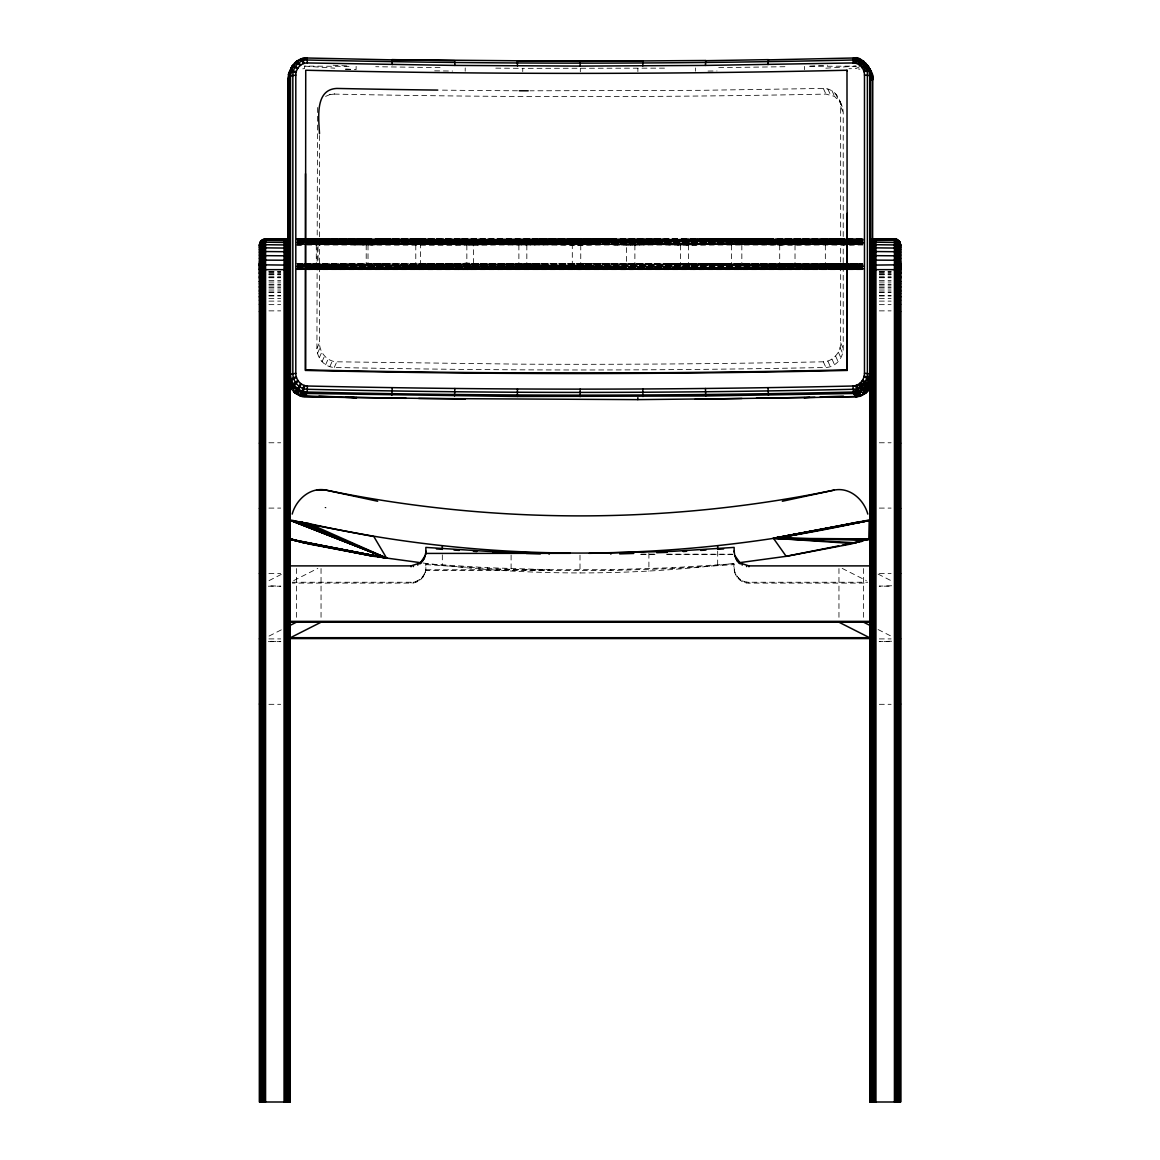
<?xml version="1.0" encoding="UTF-8"?>
<svg xmlns="http://www.w3.org/2000/svg" width="1160" height="1160" viewBox="0 0 1160 1160"><rect width="100%" height="100%" fill="white"/><g stroke="black" fill="none" stroke-linecap="round" stroke-linejoin="round"><path stroke-width="0.75" stroke-dasharray="5 3.75" d="M522.74 71.615L522.754 68.338L664.839 68.15M297.308 264.611L862.837 264.567L785.712 264.031L784.276 267.858L780.883 269.656L298.12 263.973M465.189 71.209L465.233 67.933M349.029 66.352L304.587 66.106L304.543 68.585L301.281 69.005M356.149 66.381L356.076 69.658L345.433 68.933M863.562 268.859L466.842 263.494L308.111 263.9L318.043 263.494L318.043 244.992C314.215 246.601 314.302 237.988 317.637 238.829M835.084 263.494L862.866 263.943L825.34 263.494L388.136 269.584L386.787 264.06L366.212 263.494L366.212 244.992L386.787 244.485L388.296 238.844L296.525 239.105M845.045 267.626L580.754 263.494L542.329 264.045L541.445 267.858L539.472 269.656L306.762 267.38M303.369 242.179L473.599 244.992L473.599 263.494C460.23 262.551 462.42 262.537 458.461 269.656L297.844 268.293M425.865 567.457C426.401 575.65 419.34 583.291 411.06 583.103L292.349 583.103M306.733 268.873L418.572 269.656L420.471 264.045L380.726 264.045L379.334 269.656L297.714 269.192L690.925 263.494L779.708 263.494L799.095 264.06L800.313 267.423L803.691 269.584L845.06 269.54L380.726 264.045L298.12 264.045M739.717 269.656L744.415 268.366L746.271 263.494L862.721 265.118L862.33 266.22L688.547 263.494L665.622 264.001L664.39 267.858L661.678 269.656M848.685 267.786L692.578 269.584L689.794 267.423L688.75 264.06L626.559 263.494L626.559 244.992L651.035 244.485L652.283 240.642L655.038 238.844M850.541 264.06L862.793 264.06L824.63 264.001L823.049 267.858L819.453 269.656L303.514 264.045M862.852 244.615L834.765 244.485L835.983 241.164L839.289 238.989L862.822 238.887M319.478 135.546L319.478 342.794C319.406 352.321 326.989 361.543 336.806 361.804L520.419 364.153A2467.697 513.068 0 0 0 823.339 361.804C833.141 361.543 840.739 352.321 840.666 342.794L840.666 106.706C840.812 97.281 833.068 88.233 823.339 88.436L701.002 90.32L530.018 90.799M317.521 107.517L316.926 348.435C316.854 357.976 324.438 367.183 334.254 367.445A2497.581 519.274 0 0 0 825.906 367.459C835.707 367.198 843.291 357.99 843.218 348.45L843.218 112.36L842.639 107.561L838.346 97.44M292.262 582.247L411.06 582.247C418.137 582.335 424.661 576.766 425.676 569.777L610.856 569.676L672.539 567.704L734.135 563.76C732.322 573.011 738.992 583.378 748.939 583.103L867.651 583.103M379.305 238.829L418.774 238.917L420.645 244.992L420.471 264.045L861.894 269.512M302.949 269.656L297.7 269.221M325.583 96.396L329.774 94.627L331.035 91.799M329.774 94.627L334.254 94.076L335.53 91.263M316.926 348.435L319.478 342.794M319.246 357.817L321.798 352.161M322.001 361.731L324.553 356.076M325.583 364.776L328.135 359.121M334.254 367.445L336.806 361.804M317.521 353.278L320.073 347.652M329.744 366.719L332.325 361.079M351.842 238.844L350.726 244.485L356.772 244.992L840.231 238.844L830.067 238.829M468.176 238.829L462.767 238.989L460.911 244.485L386.787 244.485M296.858 240.439L501.309 238.844L499.496 240.642L498.698 244.485L466.842 244.992L460.911 244.485L845.321 239.351M578.724 238.829C582.422 237.466 585.974 245.833 580.754 244.992L542.329 244.398C543.083 237.916 535.978 238.133 536.761 244.485L498.698 244.485L837.651 239.656L297.656 239.583M859.748 66.555L856.08 68.585L848.975 68.73M843.755 269.656L858.371 269.512L862.33 266.22L846.684 266.22M269.048 580.595L281.909 574.084M293.683 580.609L317.825 568.385M269.048 636.057L281.909 629.547M416.745 238.829L425.43 238.844L423.545 244.485L863.62 239.09M730.655 238.844L727.45 240.642L726.029 244.485L862.938 243.527M573.924 238.829L578.231 238.844L296.612 242.6M303.369 266.22L298.004 266.22L540.415 269.236L692.578 269.584M862.112 239.801L536.761 244.485L572.3 244.992L863.344 240.163M682.124 238.829L693.057 238.844L308.111 244.035M298.12 268.293L578.55 263.494L651.05 264.06L652.021 267.423L654.602 269.584L848.279 267.322M423.153 563.035C527.176 576.23 632.983 576.23 736.991 563.02M304.746 239.177L785.712 244.992L784.595 241.077L781.419 238.917L701.611 238.829M825.847 68.194L856.036 66.106L856.08 68.585L859.908 69.194M425.865 564.615L487.461 568.559L549.144 570.532L549.144 569.676L487.461 567.704L425.865 563.76L425.676 570.633L610.856 570.532L672.539 568.559L734.135 564.615M651.035 244.485L680.529 244.992L835.331 242.266M863.359 242.382L690.925 244.992C686.705 245.18 689.881 239.54 692.332 238.989L767.731 238.844L764.324 240.642L762.831 244.485L848.801 244.311M846.409 266.786L862.039 266.786L634.883 263.494L624.631 264.031L623.833 267.337L621.673 269.512L296.699 265.495M809.796 66.12L827.529 65.236M298.12 244.412L460.65 244.992L458.693 238.917L419.398 238.829L745.967 242.73L844.842 244.919M849.831 244.934L862.808 244.398L304.514 244.398M844.625 241.628L306.805 241.628L526.828 244.992L583.495 244.441M306.574 239.569L688.547 244.992L706.208 244.426L705.178 241.077L702.409 238.917L686.618 238.829M891.663 585.757L879.149 586.148L891.663 586.206M891.663 641.219L879.149 641.611L891.663 641.654M297.83 267.032L518.883 263.494L574.925 264.06L575.722 267.423L577.868 269.584L863.432 266.293L296.626 265.712M297.83 241.077L462.767 238.989M303.514 244.398L420.471 244.398L341.736 244.426L340.88 238.917L304.601 238.902M573.924 269.656L577.868 269.584L425.589 269.656M297.38 244.847L306.327 244.673M308.111 244.63L729.857 238.989M473.599 244.992L542.3 243.89M380.726 264.045L341.736 264.001L340.764 269.656L297.627 269.468M863.373 268.366L526.828 263.494L420.645 263.494M844.901 239.989L306.646 239.989L634.883 244.992L665.608 244.426L664.651 241.077L662.113 238.917L580.058 238.829M367.372 238.829L340.88 238.917L795.02 244.992L862.822 243.89L458.693 238.917L845.234 243.049M784.914 66.715L718.75 67.657M315.274 264.06L315.332 265.77L423.545 264.06L425.227 269.584L834.765 264.06L836.056 267.423L839.622 269.584M862.953 264.988L501.018 269.584L499.322 267.423L498.698 264.06M863.489 266.409L578.448 269.656M850.41 267.757L862.547 267.554M297.83 240.062L303.18 239.989M297.975 241.715L303.34 241.628M296.409 242.005L539.212 238.989M296.685 243.02L538.341 239.656L693.057 238.844M298.048 243.397L303.427 243.31L298.048 243.223M298.062 243.963L303.442 243.89M844.886 241.033L578.55 244.992C573.156 246.616 574.939 240.367 577.68 238.989L616.714 238.844C613.596 239.221 610.885 246.297 616.221 244.992L861.923 241.758M846.669 241.005L862.692 240.773L850.497 240.642M834.939 243.382L862.866 243.905L799.095 244.485L800.661 240.642L804.271 238.844L315.274 244.485M303.442 264.567L298.062 264.639L741.704 269.656M308.111 264.538L350.726 264.06L351.726 269.584L388.136 269.584M386.787 264.06L296.685 265.336M297.438 267.714L306.457 267.568M308.255 267.539L536.761 264.06L537.471 267.423L539.385 269.584L863.083 265.481M844.77 268.873L730.133 269.584L727.146 267.423L726.029 264.06L296.539 269.425L862.779 269.236L767.195 269.584L763.99 267.423L762.831 264.06L387.875 269.337L317.637 269.656L315.94 269.584L315.621 268.511L296.409 268.482L613.06 264.06L613.959 267.423L616.322 269.584L654.602 269.584M651.05 264.06L297.989 268.801M845.248 265.423L741.835 263.494L665.622 264.001M845.321 264.451L462.912 269.584L460.911 264.06L296.394 266.365L315.418 266.873L315.621 268.511M847.076 264.422L862.808 264.175M425.43 238.844L296.423 239.917L863.489 240.033M297.351 244.194L306.312 244.064M306.98 244.354L341.721 243.89L306.907 243.368M850.556 244.281L862.837 244.122M837.158 268.511L693.303 269.656M846.495 268.844L862.01 268.642M708.02 71.064L716.996 70.948M416.745 269.656L425.227 269.584M297.7 239.438L351.668 238.989M297.279 243.542L302.688 243.484M850.019 267.308L862.228 267.192M500.859 238.989L297.975 241.657M654.356 238.989L296.685 243.179M863.17 269.425L846.872 269.526L857.443 269.656M809.81 66.352L856.036 66.106M298.004 239.757L315.68 239.656M863.026 243.267L835.098 242.831L863.214 242.672M578.231 238.844L499.09 238.917L501.309 244.426L542.329 244.398M297.25 243.44L303.427 243.31M298.033 265.698L845.176 265.669M862.852 264.494L834.837 264.611L862.924 264.871M297.931 267.351L303.296 267.337L297.946 267.235M861.938 266.757L835.678 266.873L848.018 266.959M848.815 267.945L836.563 267.989L863.403 268.38L306.661 268.366M850.57 267.931L862.822 267.887M858.371 269.512L861.996 269.497M303.964 238.873L316.013 238.844M296.771 268.018L315.535 267.989L297.453 267.902M840.492 269.656L862.866 269.642M296.365 238.829L863.591 238.829M296.481 238.844L863.446 238.844M296.728 239.264L863.098 239.279M297.757 239.525L862.301 239.67M858.052 238.917L863.359 239.525L781.419 238.917L863.272 238.945M846.64 239.989L860.503 239.989L862.707 243.31L846.988 243.078M297.873 240.512L861.097 240.497L847.017 240.323M848.729 240.642L304.66 240.613M846.351 241.628L861.996 241.628L846.394 241.338M298.004 242.179L844.915 242.179M846.655 242.179L862.286 242.179M863.403 242.266L296.394 242.15M845.133 242.73L298.033 242.715L380.726 244.412M846.872 242.73L862.518 242.73L846.785 242.498M306.907 243.31L862.982 243.382M306.921 243.89L862.822 243.89M834.823 243.933L304.471 243.788M861.996 241.628L621.455 238.917L623.775 241.077L624.631 244.412L665.608 244.426M785.697 244.412L824.615 244.426L379.479 238.917L380.668 243.89M296.38 244.992L305.877 244.992M306.748 244.992L862.837 244.992M296.452 263.494L862.837 263.494M785.712 264.031L706.164 264.06L704.889 267.858L701.945 269.656L303.427 265.118M297.351 264.06L302.731 264.06M304.514 264.06L848.786 264.06M298.048 265.118L845.336 265.118M847.076 265.118L862.721 265.118M846.916 265.669L862.562 265.669L846.974 265.437M306.849 266.22L844.958 266.22M306.82 266.786L844.668 266.786M306.776 267.337L861.677 267.337L583.524 263.494L582.509 267.858L580.275 269.656L297.975 266.699M297.801 267.308L844.842 267.423M846.597 267.423L862.416 267.409M306.719 267.858L861.228 267.858L846.843 267.656M297.671 268.961L863.577 268.844M302.963 269.512L862.605 269.584M296.51 269.656L863.533 269.656M268.917 271.483L280.691 271.483M879.309 271.483L891.083 271.483M268.917 271.744L280.691 271.744M879.309 271.744L891.083 271.744M268.917 272.586L280.691 272.586M879.309 272.586L891.083 272.586M268.917 273.731L280.691 273.731M879.309 273.731L891.083 273.731M268.917 274.282L280.691 274.282M879.309 274.282L891.083 274.282M268.917 274.775L280.691 274.775M879.309 274.775L891.083 274.775M268.917 276.79L280.691 276.79M879.309 276.79L891.083 276.79M268.917 277.486L280.691 277.486M879.309 277.486L891.083 277.486M268.917 277.748L280.691 277.748M879.309 277.748L891.083 277.748M268.917 280.589L280.691 280.647M879.309 280.589L891.083 280.647M268.917 282.025L280.691 282.025M879.309 282.025L891.083 282.025M268.917 284.171L280.691 284.171M879.309 284.171L891.083 284.171M268.917 285.041L280.691 285.041M879.309 285.041L891.083 285.041M268.917 287.013L280.691 287.013M879.309 287.013L891.083 287.013M268.917 287.97L280.691 287.97M879.309 287.97L891.083 287.97M268.917 290.029L280.691 290.029M879.309 290.029L891.083 290.029M268.917 291.943L280.691 291.943M879.309 291.943L891.083 291.943M268.917 292.537L280.691 292.537M879.309 292.537L891.083 292.537M268.917 295.423L280.691 295.423M879.309 295.423L891.083 295.423M268.917 295.988L280.691 295.988M879.309 295.988L891.083 295.988M268.917 298.482L280.691 298.482M879.309 298.482L891.083 298.482M268.917 301.107L280.691 301.107M879.309 301.107L891.083 301.107M268.917 304.645L280.691 304.645M879.309 304.645L891.083 304.645M268.917 310.865L280.691 310.865M879.309 310.865L891.083 310.865M268.917 442.772L280.691 442.772M879.309 442.772L891.083 442.772M268.917 508.095L280.691 508.095M879.309 508.095L891.083 508.095M640.465 554.277L654.907 554.277M667.536 554.277L732.511 554.277M268.917 573.49L280.691 573.49M879.309 573.49L891.083 573.49M734.135 567.457C733.99 575.375 741.023 582.392 748.939 582.247L867.738 582.247M268.337 586.206L280.851 586.206L268.337 585.757M268.917 638.913L280.691 638.913M879.309 638.913L891.083 638.913M268.337 641.654L280.851 641.654L268.337 641.219M268.917 704.308L280.691 704.308M879.309 704.308L891.083 704.308M539.284 238.829L863.489 242.106L835.62 241.715M834.765 244.485L845.278 244.499M847.017 244.499L862.793 244.513M824.63 264.001L862.808 264.045M542.329 264.045L501.309 264.001L500.54 267.858L498.8 269.656L297.888 267.8L303.253 267.858M837.868 268.961L848.453 268.975M850.222 268.975L862.562 268.989M838.709 269.337L863.432 269.352M780.883 269.656L792.077 269.656M305.631 269.57L297.047 269.57L302.267 269.613M307.342 269.57L315.94 269.584L297.975 269.54M458.461 269.656L471.961 269.656M621.064 269.656L632.838 269.656M307.907 269.656L316.288 269.656M641.277 554.204L655.588 554.219M666.333 554.234L732.525 554.277M517.462 90.77L517.085 90.77A2468.495 513.227 0 0 1 439.582 90.103M315.897 238.989L297.032 238.945L303.021 239.163M296.481 239.206L315.781 239.264M297.41 240.599L302.847 240.613M835.142 265.77L863.229 265.843M297.975 266.757L303.34 266.786M296.844 267.945L315.535 267.989M297.844 268.351L303.195 268.366M296.743 269.265L315.825 269.337M296.598 242.744L315.332 242.831M495.784 68.15L522.754 68.338M862.721 239.438L820.033 238.917L822.933 240.497L824.557 243.89M739.717 238.829L844.625 239.801M702.409 238.917L845.248 240.294M662.113 238.917L861.605 241.077L297.931 241.062L501.279 243.89M524.929 238.829L845.045 242.483M848.221 241.237L835.983 241.164L844.668 241.309M849.976 241.251L862.213 241.323M308.125 238.945L746.257 244.426L745.184 241.077L742.212 238.917M834.954 265.176L863.055 265.35M849.787 266.974L862.141 267.061M297.25 265.075L302.673 265.103M304.471 265.118L315.302 265.176L308.111 265.017M839.289 238.989L848.337 239.061M850.149 239.076L862.822 239.192M835.098 242.831L863.083 243.035M297.743 239.482L303.108 239.525M297.351 244.354L302.731 244.383M858.965 239.163L862.445 239.192M845.016 269.077L460.607 264.031M846.8 269.106L859.241 269.236M440.075 67.628L375.724 66.715M434.652 70.847L452.617 71.05M847.032 239.366L862.533 239.554M846.394 239.815L860.503 239.989L859.792 239.525M297.337 264.422L306.312 264.524M297.844 267.22L315.476 267.423M297.264 243.687L302.673 243.76M303.238 240.497L624.631 244.412M296.38 244.89L303.572 244.992M298.033 265.596L303.398 265.669M298.106 266.626L315.418 266.873L315.332 265.77M418.572 269.656L419.398 269.656M297.786 241.425L315.404 241.715M296.409 268.642L315.708 268.961M345.419 69.441L352.524 69.585M297.351 264.219L302.731 264.335M304.529 264.379L315.288 264.611M297.308 264.77L306.312 264.973M325.554 507.79L325.25 507.703M333.094 65.236L349.058 66.033M304.587 66.106L334.776 68.194M334.254 94.09A2497.581 519.274 0 0 0 825.906 94.09L834.562 96.41L840.898 103.095M324.945 507.63L326.105 507.804M574.925 264.06L572.3 263.494L572.3 244.992M878.091 574.084L890.952 580.595M842.174 568.385L866.317 580.609M878.091 629.547L890.952 636.057M827.819 88.972L830.401 94.641M835.591 356.091L838.143 361.746M840.072 101.877L842.639 107.561M835.591 93.641L838.143 99.296M840.666 106.706L843.218 112.36M832.01 90.755L834.562 96.41M823.339 88.436L825.906 94.09M840.666 342.794L843.218 348.45M838.346 352.161L840.898 357.831M832.01 359.121L834.562 364.791M823.339 361.804L825.906 367.459M840.072 347.623L842.624 353.307M827.848 361.064L830.371 366.734M804.489 66.381L804.547 69.658M695.405 67.933L695.434 71.209M637.87 68.338L637.884 71.615M863.606 568.545L863.606 618.628M838.956 568.545L838.956 618.628M825.34 244.992L825.34 263.494M795.02 244.992L795.02 263.494M779.708 244.992L779.708 263.494M748.939 582.247L748.939 583.103M746.619 582.059L746.619 582.929M744.357 581.523L744.357 582.378M742.212 580.638L742.212 581.493M741.835 244.992L741.835 263.494M740.24 579.42L740.24 580.29M738.471 577.912L738.471 578.782M736.962 576.158L736.962 577.013M735.745 574.171L735.745 575.026M734.86 572.025L734.86 572.895M734.323 569.777L734.323 570.633M731.525 244.992L731.525 263.494M717.678 551.246L717.678 565.645M688.547 244.992L688.547 263.494M680.529 244.992L680.529 263.494M672.539 567.704L672.539 568.559M648.904 553.262L648.904 571.257M634.883 244.992L634.883 263.494M610.856 569.676L610.856 570.532M580.754 244.992L580.754 263.494M580.319 68.483L580.319 71.761M580 555.118L580 573.112M526.828 244.992L526.828 263.494M518.883 244.992L518.883 263.494M511.096 555.06L511.096 571.257M487.461 567.704L487.461 568.559M466.842 244.992L466.842 263.494M442.322 554.857L442.322 565.645M425.14 572.025L425.14 572.895M424.255 574.171L424.255 575.026M423.037 576.158L423.037 577.013M421.529 577.912L421.529 578.782M419.76 579.42L419.76 580.29M417.788 580.638L417.788 581.493M415.787 244.992L415.787 263.494M415.642 581.523L415.642 582.378M413.38 582.059L413.38 582.929M411.06 582.247L411.06 583.103M368.01 244.992L368.01 263.494M321.044 568.545L321.044 618.628M316.288 244.992L316.288 263.494M296.394 568.545L296.394 618.628M302.934 238.917L297.598 238.96L302.934 238.917M303.123 268.844L297.772 268.859L303.123 268.844M306.327 263.929L297.38 263.784L306.327 263.856"/><path stroke-width="1.5" d="M642.814 65.917L642.945 60.987L580.145 61.161L580.145 66.091L454.836 65.424L307.313 62.944C300.832 62.727 295.64 68.846 295.8 75.096L295.8 373.317C295.699 379.639 300.788 385.874 307.313 386.004C489.158 390.166 671.118 390.166 852.962 386.004C859.502 385.86 864.577 379.639 864.476 373.302L864.476 75.096C864.635 68.831 859.43 62.727 852.962 62.944L705.454 65.424L580.145 66.091M809.636 397.286L804.054 397.662L855.703 396.604C869.13 397.445 866.187 382.394 869.724 373.81L864.476 373.302M517.462 388.991L517.331 396.488L306.704 393.501C296.916 393.284 289.26 383.96 289.406 374.448L295.8 373.317M454.836 388.498L454.56 395.98M705.454 65.424L705.729 60.494L580.145 61.349L391.848 59.667L454.691 60.682L454.836 65.424M392.268 387.672L391.848 395.154M768.007 64.597L768.428 59.653L705.585 60.682M866.273 65.757L865.693 63.264L860.126 59.406L853.571 58L768.224 59.856M307.313 386.004C307.414 390.209 307.342 399.939 300.368 395.821L300.512 394.951L303.311 395.429M637.87 397.619L637.768 399.62L418.659 398.46M852.962 62.944C853.31 46.893 876.757 72.036 872.624 79.793L871.595 80.257M871.479 73.385L870.145 69.484L865.693 63.264L866.129 64.583L863.837 70.992L866.592 70.078L867.071 64.656L861.967 67.396L862.01 60.711L865.389 64.206L863.663 61.248L859.69 65.119L862.01 60.711L857.37 58.362L853.267 58.189C860.038 61.596 867.985 66.222 867.404 75.183L867.404 373.404C867.52 381.307 861.198 389.064 853.049 389.282C671.133 393.443 489.143 393.443 307.226 389.282C299.077 389.108 292.712 381.336 292.842 373.418L292.842 75.197C292.639 67.382 299.135 59.74 307.226 60.001C489.143 64.162 671.133 64.162 853.049 60.001L856.211 60.32L856.892 58.551L859.067 64.684L860.677 62.205L858.443 58.638M284.055 1102L284.055 238.829L288.419 240.642L290.217 244.992L290.217 1102L259.39 1102L259.39 244.992L261.203 240.642L265.567 238.829L288.695 238.887L264.596 238.917L264.596 1102M869.797 244.513L869.942 243.556M899.928 266.873L899.42 267.481L900.61 263.494L900.305 265.785M259.39 245.296L261.203 240.99L264.596 239.293L288.449 238.917M259.39 244.992L260.579 241.381L260.579 1102M290.217 263.914L289.55 266.8M290.217 263.494L289.55 266.293M425.865 551.101L425.676 554.277L425.676 553.422L570.299 553.32M869.783 246.21L871.581 240.99L875.945 239.206M259.39 246.21L261.203 242.063L265.567 240.338L285.969 240.627L289.043 242.759L290.217 246.21M290.217 265.132L289.55 267.786M900.61 265.132L899.42 269.337M900.522 266.829L900.61 265.93M259.39 247.689L261.203 243.803L265.567 242.194L285.969 242.469L289.043 244.456L290.217 247.689M290.217 267.148L289.55 269.613M290.217 268.236L289.55 270.73M869.783 247.689L871.581 243.803L875.945 242.194L896.346 242.469L899.42 244.456L900.61 247.689M900.61 268.888L899.42 272.063M900.61 267.148L899.42 270.338M900.61 268.236L899.42 271.469M259.39 249.704L261.203 246.181L265.567 244.716L285.969 244.963L289.043 246.775L290.217 249.704M290.217 271.817L289.55 274.064M869.783 249.704L871.581 246.181L875.945 244.716L896.346 244.963L899.42 246.775L900.61 249.704M900.61 271.817L899.42 274.731M290.217 269.874L289.55 272.092M900.61 269.874L899.42 272.76M290.217 272.933L289.55 275.123L290.217 273.267M900.61 272.933L899.42 275.761L900.61 273.267M289.406 242.512L289.406 76.227C289.173 66.831 296.989 57.681 306.704 58L392.065 59.856L392.268 64.597M867.738 65.598L871.305 72.268L867.738 65.598L862.402 68.019M259.39 252.227L261.203 249.139L265.567 247.863L285.969 248.081L289.043 249.661L290.217 252.227M290.217 276.239L289.55 278.212M869.783 252.227L871.581 249.139L875.945 247.863L896.346 248.081L899.42 249.661L900.61 252.227M900.61 276.239L899.42 278.806M290.217 277.921L289.55 279.792M900.581 263.973L899.696 266.713M900.61 277.921L899.42 280.343M288.043 240.671L288.043 79.822L290.392 70.934M862.736 60.595L870.145 69.484L869.202 71.369M259.39 255.171L261.203 252.605L265.567 251.546L285.969 251.72L289.043 253.039L290.217 255.171M290.217 281.43L289.55 283.069M869.783 255.171L871.581 252.605L875.945 251.546L896.346 251.72L899.42 253.039L900.61 255.171M900.61 281.43L899.42 283.548M290.217 277.226L289.55 278.777M900.61 277.226L899.42 279.241M290.217 283.736L289.55 285.215M900.61 283.736L899.42 285.664M290.725 520.767L373.825 536.529L386.57 558.062L290.783 520.405L309.01 523.61C486.837 563.296 673.061 562.281 851.077 524.204L869.217 520.405L785.856 535.992M290.783 520.405L309.01 523.61L386.57 558.062L291.755 539.719L290.783 538.907L308.923 543.996L373.825 556.322L421.413 562.803M862.967 393.878C858.009 399.591 859.604 384.932 852.962 386.004L853.571 393.501L855.486 396.589C861.068 396.343 872.885 391.486 868.231 384.351L870.435 378.508L869.058 378.827C869.551 387.135 861.213 393.153 853.571 393.501L705.729 395.98L517.331 396.488M259.39 258.462L261.203 256.49L265.567 255.664L285.969 255.809L289.043 256.824L290.217 258.462M869.783 258.462L871.581 256.49L875.945 255.664L896.346 255.809L899.42 256.824L900.61 258.462M290.217 287.26L289.55 288.507M900.61 287.26L899.42 288.883M290.217 281.633L289.55 282.793M900.61 281.633L899.42 283.127M290.217 290.188L289.55 291.262M900.61 290.188L899.42 291.58L900.61 291.349M820.265 397.213L855.703 396.604L859.415 396.082L860.314 394.908L860.473 395.763M871.928 74.689L869.884 70.049L866.592 70.078M299.28 541.764L373.825 556.322L294.219 540.458M304.775 385.642L302.905 392.95L300.368 395.821M872.204 75.82L869.884 70.049L864.055 71.746M425.14 556.539L425.14 555.669L419.76 563.934L424.255 558.685L425.676 553.422M869.855 244.035L870.246 242.643M290.145 264.857L289.55 266.669M869.855 245.282L871.581 242.063L874.973 240.41L894.433 240.338L898.797 242.063L900.61 246.21M259.39 262.044L261.203 260.695L265.567 260.13L285.969 260.231L290.217 262.044M350.987 397.286L356.57 397.662L304.921 396.604L299.338 395.459L299.541 394.603M869.783 262.044L871.581 260.695L875.945 260.13L896.346 260.231L900.61 262.044M290.217 293.552L289.55 294.408M900.61 293.552L899.42 294.654M285.954 239.163L287.404 239.815M900.435 264.93L899.42 267.119M304.065 385.424L300.483 395.792L356.57 397.662M864.214 392.935L864.664 393.646L868.753 388.209L869.565 388.527L865.577 392.834L860.357 395.705L853.571 393.501M872.624 79.793L872.349 75.212L870.856 76.197L870.856 242.469M297.555 68.556L292.03 66.41L288.825 73.167L287.854 79.315L287.854 240.178M301.208 383.974L296.568 393.762L298.091 390.732L299.338 395.459M900.61 286.389L899.42 287.317M295.974 63.713L296.786 61.132L307.008 58.203L307.313 62.944M292.189 514.097C295.988 499.96 309.604 487.374 324.945 489.911L316.593 489.926L324.626 489.882M900.61 297.119L899.42 297.917M291.464 387.454L290.478 387.483L291.841 383.757M300.585 383.525L295.249 393.095L299.425 395.4L301.832 392.631M847.235 213.396L847.235 370.417A2535.948 548.883 0 0 1 305.486 370.417L305.732 70.238A2533.701 548.39 0 0 0 846.988 70.238L847.235 70.803M297.961 67.889L292.654 65.424L289 73.834M289.55 268.293L290.217 265.625L288.419 265.118L264.596 264.857L259.477 265.654L260.579 269.077M297.873 380.48C295.858 381.307 289.376 387.774 292.03 388.368M900.305 266.945L899.42 268.569M291.914 70.688L290.971 68.716L292.03 66.41M870.783 385.845L868.913 389.485L865.577 392.964L865.056 392.326M857.921 58.826L856.211 63.365L856.211 60.32L855.5 63.176L853.049 60.001M296.264 71.601L290.101 70.992L288.492 74.312L289.666 75.748M295.8 75.096L289.406 76.227L288.043 79.822M290.971 68.716L292.654 65.424M900.61 300.179L899.42 300.715M295.626 63.278L296.786 61.132M870.682 241.773L870.072 1102M288.825 73.167L290.101 70.992M875.945 1102L875.945 238.829L873.146 239.511L870.449 242.194L870.449 1102M852.774 543.213L869.217 538.907L851.077 543.996L786.176 556.322L738.746 562.774M264.755 238.887L289.115 238.829M899.42 269.077L900.61 265.625L895.404 264.857L871.581 265.118L869.855 265.654L870.449 268.293M741.979 398.46L695.188 399.214L814.943 397.3M865.577 392.964L868.144 389.093L868.913 389.485L868.753 388.209M259.39 311.576L260.579 311.156M291.087 69.484L295.901 61.828L300.121 65.496M298.323 381.132L291.102 388.498L294.379 392.385L295.757 392.428M862.736 379.929L868.231 384.351L866.651 384.25L860.14 391.804L860.357 395.705L858.226 392.689L856.065 385.468L858.734 390.862L864.664 393.646M291.218 388.716L290.478 387.483L292.523 385.207M297.54 390.441L295.235 392.993L294.336 392.254L293.19 386.178M296.612 389.76L294.379 392.385L294.959 391.761M290.783 538.907L293.248 539.617M871.058 239.004L895.404 238.917L898.797 240.642L900.61 244.992L900.61 1102L869.783 1102L869.724 75.588L868.796 69.745L870.145 69.484M290.377 380.639L296.452 377.435M259.39 443.192L260.579 442.946M259.39 296.394L260.579 296.148M290.043 379.479L296.22 376.666M838.723 545.852L786.176 556.322L773.43 538.269L866.752 520.463L869.275 520.767M865.23 381.669L869.058 378.827L870.159 379.683M900.61 304.312L899.42 304.5M872.871 239.67L873.683 239.279M290.217 565.891L411.06 565.891L419.76 563.064M859.574 383.612L865.577 392.834L864.374 389.137L862.721 388.542L857.718 391.239L853.267 392.022C671.205 396.184 489.071 396.184 307.008 392.022C297.656 391.819 290.348 382.916 290.493 373.825L290.493 75.617L293.001 66.236L296.699 61.857L297.54 61.19L300.715 65.032M801.589 533.063L773.43 538.269L868.826 539.516L869.217 520.405L773.43 538.269L850.99 543.402L842.232 545.157M857.835 522.13L786.176 536.529L868.492 520.753M259.39 508.355L260.579 508.196M289.957 625.472L296.394 622.21M321.044 622.21L290.45 637.696L869.551 637.696L838.956 622.21M900.61 704.062L899.42 704.207M855.848 523.174L865.781 521.188M300.483 395.792L306.704 393.501L303.383 391.5M291.755 539.719L292.639 539.443M867.231 383.278L860.169 383.119L862.025 385.642L866.651 384.25L869.652 388.266L869.406 381.51M860.314 394.908L859.415 396.082L855.703 396.604M852.702 542.996L856.123 542.198M292.639 520.448L291.363 520.738L386.57 558.062L302.035 542.43M833.852 490.158L833.895 490.158C666.899 524.465 493.145 524.465 326.149 490.158L325.25 489.97M782.347 501.25L834.446 490.027M805.098 532.425L861.402 522.029M259.39 573.577L260.579 573.533M856.327 542.822L773.43 538.269L782.304 536.645M298.192 521.957L299.918 521.637M900.61 638.827L899.42 638.87M296.583 540.444L294.712 540.589L386.57 558.062L303.673 523.073M683.11 551.537L686.618 551.304M700.698 550.405L705.976 550.072M718.301 549.289L723.579 548.941M820.323 396.923L843.451 396.111M589.28 553.335L672.539 551.348L734.135 547.404L734.135 551.971M619.672 553.9L633.766 553.451M656.676 552.726L667.261 552.377M835.374 489.882C850.613 487.519 864.026 500.076 867.81 514.097M756.306 398.272L804.301 397.474M288.825 239.395L265.64 239.192L288.724 239.018M637.768 399.62L695.318 399.011M265.64 239.192L288.782 239.177M872.277 238.917L895.404 238.917L895.404 1102M871.421 239.149L896.346 239.134L896.346 1102M288.84 239.525L265.625 239.018M872.277 239.525L897.245 239.511L897.245 1102M259.39 269.656L290.217 269.656M869.783 269.656L900.61 269.656M740.24 563.064L740.24 563.934L736.962 560.657L734.86 555.669L740.24 563.064L748.939 565.891L869.783 565.891M290.217 621.354L869.783 621.354M290.217 622.21L869.783 622.21M288.753 638.565L871.247 638.565M870.942 238.858L895.404 238.917M580.145 61.161L517.331 60.987L517.462 65.917M519.26 90.77L528.221 90.799M870.971 238.989L874.973 238.917L874.973 1102M871.972 239.004L896.346 239.134M871.145 239.264L897.245 239.511M866.505 540.255L773.43 538.269L869.217 538.907M773.43 538.269L868.826 539.516M356.323 397.474L406.116 398.3M304.921 396.604L338.604 397.17M345.695 397.3L465.32 399.011M260.579 638.87L259.39 638.827M899.42 573.533L900.61 573.577M492.739 552.377L503.324 552.726M526.234 553.451L540.328 553.9M864.476 75.096L869.724 75.588L872.769 79.286L872.624 240.656M318.957 396.169L338.531 396.851M862.721 388.542L857.806 388.281L856.776 385.221L861.285 386.265L864.374 389.137M436.421 548.941L441.699 549.289M454.024 550.072L459.302 550.405M473.382 551.304L476.89 551.537M260.579 704.207L259.39 704.062M899.42 508.196L900.61 508.355M894.433 239.206L898.797 240.99L900.61 245.296M260.579 304.5L259.39 304.312M899.42 296.148L900.61 296.394M899.42 442.946L900.61 443.192M863.417 521.058L865.288 521.275M853.267 392.022L858.226 392.689L859.415 396.082M861.808 541.502L857.835 541.792M899.42 311.156L900.61 311.576M298.599 541.604L386.57 558.062L293.248 520.463M291.508 539.632L386.57 558.062L291.174 520.724M290.725 539.269L386.57 558.062M296.075 72.369L289.826 72.152L288.492 74.312L289.406 76.227M325.554 490.027L377.652 501.25M285.026 239.293L288.419 240.99L290.217 245.296M260.579 300.715L259.39 300.179M864.2 376.043L870.435 378.508M286.332 239.264L285.026 238.917L285.026 1102M300.976 58.913L303.5 63.553M869.115 70.818L872.073 74.066M864.011 376.826L869.058 378.827M260.579 297.917L259.39 297.119M867.361 520.448L868.245 520.797M853.049 389.282L859.299 392.298M260.579 287.317L259.39 286.389M286.839 239.525L285.969 239.134L285.969 1102M260.579 294.654L259.39 293.552M863.606 622.21L870.043 625.472M302.165 541.792L304.152 542.923M295.249 393.095L299.425 395.4M286.853 239.511L288.347 240.569L286.853 239.511L286.853 1102M898.029 239.989L898.058 1102M306.704 58L302.035 58.58L304.21 63.336M260.579 283.127L259.39 281.633M870.449 294.408L869.783 293.552M260.579 288.883L259.39 287.26M862.315 380.611L866.651 384.25M260.579 285.664L259.39 283.736M260.579 279.241L259.39 277.226M870.449 291.262L869.783 290.188M260.579 283.548L259.39 281.43M870.449 282.793L869.783 281.633M302.165 522.13L302.905 522.913M870.449 288.507L869.783 287.26M260.579 280.343L259.39 277.921M867.593 66.367L863.663 61.248M288.985 241.294L287.68 240.004L287.68 1102M260.579 278.806L259.39 276.239M259.39 291.349L260.579 291.696L259.39 290.188M870.449 285.215L869.783 283.736M260.579 272.76L259.39 269.874M260.579 274.731L259.39 271.817M870.449 278.777L869.783 277.226M870.449 283.069L869.783 281.43M862.025 385.642L863.562 387.832L865.679 387.614L868.985 389.252L867.607 385.366M260.579 272.063L259.39 268.888M260.579 270.338L259.39 267.148M260.579 271.469L259.39 268.236M260.579 269.337L259.39 265.132M260.579 268.569L259.477 266.046M867.071 64.656L869.521 68.498M869.434 69.267L871.305 73.196M870.449 279.792L869.783 277.921M260.072 266.669L260.579 267.685M259.695 265.988L259.39 263.494L260.579 267.612M899.42 1102L899.42 241.381L900.131 242.643M899.42 241.381L900.61 244.992M260.579 267.119L259.564 264.93M870.449 278.212L869.783 276.239M260.304 266.713L259.419 263.973M870.449 272.092L869.783 269.874M870.449 274.064L869.783 271.817M866.766 65.482L868.796 69.745M870.449 269.613L869.783 267.148M870.449 270.73L869.783 268.236M289.55 1102L289.782 242.715M870.449 267.786L869.783 265.132M846.988 70.238L847.235 370.417M870.449 266.669L869.855 264.857M870.449 266.8L869.783 263.914M260.072 266.873L259.477 264.857M870.449 266.293L869.783 263.494M289.55 242.194L290.029 243.469M289.188 384.366L290.478 387.483M862.895 61.335L864.258 65.583M863.475 389.876L864.649 393.515M289.927 1102L290.058 243.6M289.927 243.093L290.188 244.296M734.86 556.539L734.135 551.101M768.428 395.154L768.007 387.658M870.217 71.181L870.856 76.197M869.783 273.267L870.449 275.181L869.783 272.933M259.39 273.267L260.579 275.761L259.39 272.933M705.729 395.98L705.454 388.498M290.145 244.035L290.217 244.992M642.945 396.488L642.814 388.991M900.522 244.035L900.522 1102M900.305 243.093L900.305 1102M899.928 242.194L899.928 1102M898.797 240.642L898.797 1102M894.433 238.829L894.433 1102M874.031 239.134L874.031 1102M873.146 239.511L873.146 1102M872.32 240.004L872.32 1102M871.581 240.642L871.581 1102M870.957 241.381L870.957 1102M748.939 565.891L748.939 566.761M746.619 565.717L746.619 566.573M742.212 564.282L742.212 565.137M738.471 561.556L738.471 562.426M736.962 559.801L736.962 560.657M735.745 557.815L735.745 558.685M717.678 545.852L717.678 549.448M610.856 553.32L610.856 554.19M580.145 396.647L580.145 389.151M549.144 554.19L549.144 553.32L487.461 551.348L425.865 547.404L425.865 551.971M442.322 545.852L442.322 549.448M424.255 557.815L424.255 558.685M423.037 559.801L423.037 560.657M421.529 561.556L421.529 562.426M417.788 564.282L417.788 565.137M413.38 565.717L413.38 566.573M411.06 565.891L411.06 566.761M319.478 133.733C318.899 119.059 314.375 89.465 336.806 88.436A2468.495 513.227 0 0 0 437.784 90.088M305.486 173.681L305.486 370.417M289.043 1102L288.419 240.642L288.419 1102M265.567 238.829L265.567 1102M263.654 239.134L263.654 1102M262.755 239.511L262.755 1102M261.942 240.004L261.942 1102M261.203 240.642L261.203 1102M260.072 242.194L260.072 1102M259.695 243.093L259.695 1102M846.988 369.866A2533.701 548.39 0 0 1 305.732 369.866M289.507 242.106L289.043 241.381L289.55 242.208"/></g></svg>
